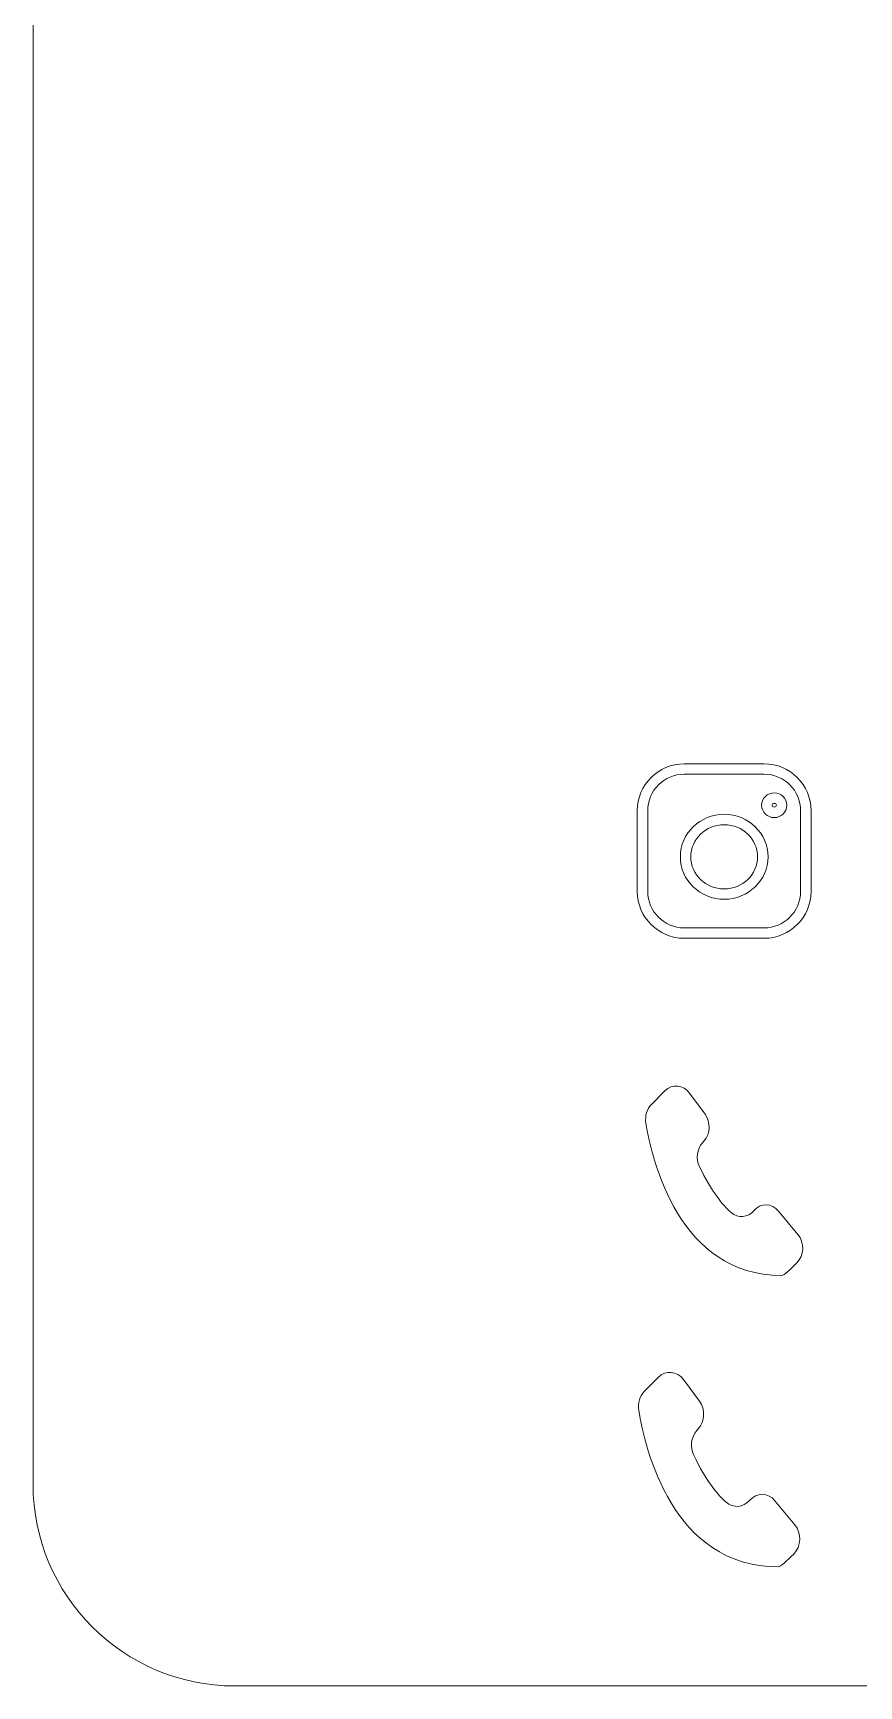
# Model space of a CAD drawing. Header units: millimetres. Extents: x -19.9 to 19.9, y -19.9 to 19.9.
# Drawn here: x -19.9 to -7.67, y -19.9 to 4.58 of the extents above; entities that cross this region are included whole.
import ezdxf

# ---------------------------------------------------------------- set-up
doc = ezdxf.new("R2010")
doc.units = ezdxf.units.MM
doc.header["$MEASUREMENT"] = 0
doc.layers.add('Layer 1', color=7, linetype='Continuous')

msp = doc.modelspace()

# ---------------------------------------------------------------- linework, layer by layer
at = {"layer": 'Layer 1', "color": 250, "lineweight": 18}
msp.add_open_spline([(16.915, 19.9), (16.915, 19.9), (-16.915, 19.9), (-16.915, 19.9), (-18.559, 19.9), (-19.9, 18.559), (-19.9, 16.915), (-19.9, 16.915), (-19.9, -16.915), (-19.9, -16.915), (-19.9, -18.559), (-18.559, -19.9), (-16.915, -19.9), (-16.915, -19.9), (16.915, -19.9), (16.915, -19.9), (18.559, -19.9), (19.9, -18.559), (19.9, -16.915), (19.9, -16.915), (19.9, 16.915), (19.9, 16.915), (19.9, 18.559), (18.559, 19.9), (16.915, 19.9)], degree=3, knots=[0, 0, 0, 0, 0.125, 0.125, 0.125, 0.25, 0.25, 0.25, 0.375, 0.375, 0.375, 0.5, 0.5, 0.5, 0.625, 0.625, 0.625, 0.75, 0.75, 0.75, 0.875, 0.875, 0.875, 1, 1, 1, 1], dxfattribs=at)
at = {"layer": 'Layer 1', "color": 250, "lineweight": 9}
for points, knots in [([(-9.0729, -8.8285), (-9.0729, -8.8285), (-10.2555, -8.8285), (-10.2555, -8.8285), (-10.4472, -8.8285), (-10.6213, -8.7504), (-10.7472, -8.6244), (-10.873, -8.4985), (-10.951, -8.3245), (-10.951, -8.1327), (-10.951, -8.1327), (-10.951, -6.9393), (-10.951, -6.9393), (-10.951, -6.7474), (-10.873, -6.5733), (-10.7472, -6.4475), (-10.6212, -6.3217), (-10.4471, -6.2437), (-10.2555, -6.2437), (-10.2555, -6.2437), (-9.0729, -6.2437), (-9.0729, -6.2437), (-8.8812, -6.2437), (-8.7072, -6.3217), (-8.5813, -6.4475), (-8.4552, -6.5733), (-8.3772, -6.7474), (-8.3772, -6.9393), (-8.3772, -6.9393), (-8.3772, -8.1327), (-8.3772, -8.1327), (-8.3772, -8.3243), (-8.4551, -8.4983), (-8.5811, -8.6243), (-8.7074, -8.7506), (-8.8814, -8.8285), (-9.0729, -8.8285)], [0, 0, 0, 0, 0.0833333, 0.0833333, 0.0833333, 0.1666667, 0.1666667, 0.1666667, 0.25, 0.25, 0.25, 0.3333333, 0.3333333, 0.3333333, 0.4166667, 0.4166667, 0.4166667, 0.5, 0.5, 0.5, 0.5833333, 0.5833333, 0.5833333, 0.6666667, 0.6666667, 0.6666667, 0.75, 0.75, 0.75, 0.8333333, 0.8333333, 0.8333333, 0.9166667, 0.9166667, 0.9166667, 1, 1, 1, 1]), ([(-10.2555, -8.6739), (-10.2555, -8.6739), (-9.0729, -8.6739), (-9.0729, -8.6739), (-8.9233, -8.6739), (-8.7879, -8.6134), (-8.6903, -8.5157), (-8.5923, -8.4178), (-8.5318, -8.2824), (-8.5318, -8.1327), (-8.5318, -8.1327), (-8.5318, -6.9393), (-8.5318, -6.9393), (-8.5318, -6.7899), (-8.5924, -6.6545), (-8.6902, -6.5567), (-8.7879, -6.4588), (-8.9234, -6.3983), (-9.0729, -6.3983), (-9.0729, -6.3983), (-10.2555, -6.3983), (-10.2555, -6.3983), (-10.4051, -6.3983), (-10.5405, -6.4588), (-10.638, -6.5564), (-10.7358, -6.6545), (-10.7964, -6.7899), (-10.7964, -6.9393), (-10.7964, -6.9393), (-10.7964, -8.1327), (-10.7964, -8.1327), (-10.7964, -8.2824), (-10.7358, -8.4179), (-10.638, -8.5158), (-10.5405, -8.6134), (-10.4051, -8.6739), (-10.2555, -8.6739)], [0, 0, 0, 0, 0.0833333, 0.0833333, 0.0833333, 0.1666667, 0.1666667, 0.1666667, 0.25, 0.25, 0.25, 0.3333333, 0.3333333, 0.3333333, 0.4166667, 0.4166667, 0.4166667, 0.5, 0.5, 0.5, 0.5833333, 0.5833333, 0.5833333, 0.6666667, 0.6666667, 0.6666667, 0.75, 0.75, 0.75, 0.8333333, 0.8333333, 0.8333333, 0.9166667, 0.9166667, 0.9166667, 1, 1, 1, 1]), ([(-8.7366, -6.8578), (-8.7366, -6.9085), (-8.7579, -6.9543), (-8.7921, -6.9875), (-8.8258, -7.0202), (-8.8723, -7.0405), (-8.9228, -7.0405), (-8.9733, -7.0405), (-9.0195, -7.0203), (-9.0532, -6.9878), (-9.0877, -6.9545), (-9.1091, -6.9085), (-9.1091, -6.8578), (-9.1091, -6.8071), (-9.0878, -6.7611), (-9.0536, -6.7279), (-9.0197, -6.6952), (-8.9735, -6.6749), (-8.9228, -6.6749), (-8.8722, -6.6749), (-8.8258, -6.6952), (-8.7921, -6.7279), (-8.7579, -6.7612), (-8.7366, -6.8073), (-8.7366, -6.8578)], [0, 0, 0, 0, 0.125, 0.125, 0.125, 0.25, 0.25, 0.25, 0.375, 0.375, 0.375, 0.5, 0.5, 0.5, 0.625, 0.625, 0.625, 0.75, 0.75, 0.75, 0.875, 0.875, 0.875, 1, 1, 1, 1]), ([(-8.8995, -6.8771), (-8.8945, -6.8722), (-8.8912, -6.8652), (-8.8912, -6.8578), (-8.8912, -6.8502), (-8.8945, -6.8432), (-8.8995, -6.8383), (-8.905, -6.833), (-8.9133, -6.8295), (-8.9228, -6.8295), (-8.9322, -6.8295), (-8.9407, -6.833), (-8.9465, -6.8386), (-8.9513, -6.8435), (-8.9545, -6.8504), (-8.9545, -6.8578), (-8.9545, -6.8652), (-8.9513, -6.8721), (-8.9464, -6.8768), (-8.9405, -6.8825), (-8.9322, -6.8859), (-8.9228, -6.8859), (-8.9134, -6.8859), (-8.905, -6.8824), (-8.8995, -6.8771)], [0, 0, 0, 0, 0.125, 0.125, 0.125, 0.25, 0.25, 0.25, 0.375, 0.375, 0.375, 0.5, 0.5, 0.5, 0.625, 0.625, 0.625, 0.75, 0.75, 0.75, 0.875, 0.875, 0.875, 1, 1, 1, 1]), ([(-9.0149, -7.6215), (-9.0149, -7.7956), (-9.0881, -7.9533), (-9.2063, -8.0674), (-9.3237, -8.1807), (-9.4857, -8.2509), (-9.6642, -8.2509), (-9.8425, -8.2509), (-10.0046, -8.1807), (-10.122, -8.0674), (-10.2403, -7.9533), (-10.3135, -7.7955), (-10.3135, -7.6215), (-10.3135, -7.4474), (-10.2403, -7.2895), (-10.1221, -7.1753), (-10.0047, -7.0619), (-9.8425, -6.9916), (-9.6642, -6.9916), (-9.4857, -6.9916), (-9.3237, -7.0618), (-9.2063, -7.1752), (-9.0881, -7.2894), (-9.0149, -7.4475), (-9.0149, -7.6215)], [0, 0, 0, 0, 0.125, 0.125, 0.125, 0.25, 0.25, 0.25, 0.375, 0.375, 0.375, 0.5, 0.5, 0.5, 0.625, 0.625, 0.625, 0.75, 0.75, 0.75, 0.875, 0.875, 0.875, 1, 1, 1, 1]), ([(-9.3131, -7.9564), (-9.2244, -7.8708), (-9.1695, -7.7523), (-9.1695, -7.6215), (-9.1695, -7.4905), (-9.2245, -7.3718), (-9.3131, -7.2862), (-9.4026, -7.1997), (-9.5268, -7.1462), (-9.6642, -7.1462), (-9.8015, -7.1462), (-9.9258, -7.1999), (-10.0153, -7.2863), (-10.1039, -7.3719), (-10.1589, -7.4905), (-10.1589, -7.6215), (-10.1589, -7.7523), (-10.1039, -7.8709), (-10.0152, -7.9564), (-9.9257, -8.0427), (-9.8015, -8.0963), (-9.6642, -8.0963), (-9.5268, -8.0963), (-9.4026, -8.0427), (-9.3131, -7.9564)], [0, 0, 0, 0, 0.125, 0.125, 0.125, 0.25, 0.25, 0.25, 0.375, 0.375, 0.375, 0.5, 0.5, 0.5, 0.625, 0.625, 0.625, 0.75, 0.75, 0.75, 0.875, 0.875, 0.875, 1, 1, 1, 1]), ([(-9.9858, -11.8562), (-9.9858, -11.8562), (-9.9634, -11.831), (-9.9634, -11.831), (-9.868, -11.7232), (-9.8611, -11.5496), (-9.9474, -11.4321), (-9.9474, -11.4321), (-10.1776, -11.1192), (-10.1776, -11.1192), (-10.2704, -10.9931), (-10.4351, -10.9795), (-10.5427, -11.0883), (-10.5427, -11.0883), (-10.7406, -11.2881), (-10.7406, -11.2881), (-10.8088, -11.3571), (-10.8397, -11.4614), (-10.823, -11.5636), (-10.7334, -12.1146), (-10.3331, -13.8213), (-8.812, -13.8213), (-8.7777, -13.8213), (-8.6797, -13.7303), (-8.5873, -13.6356), (-8.4789, -13.525), (-8.4715, -13.3334), (-8.5715, -13.2129), (-8.5715, -13.2129), (-8.8589, -12.867), (-8.8589, -12.867), (-8.9581, -12.7475), (-9.1228, -12.7453), (-9.2249, -12.8626), (-9.2249, -12.8626), (-9.2249, -12.8626), (-9.2249, -12.8626), (-9.3157, -12.9666), (-9.4589, -12.9786), (-9.561, -12.8893), (-9.684, -12.7822), (-9.8509, -12.582), (-10.0295, -12.2103), (-10.0852, -12.0946), (-10.0678, -11.9492), (-9.9858, -11.8562)], [0, 0, 0, 0, 0.0666667, 0.0666667, 0.0666667, 0.1333333, 0.1333333, 0.1333333, 0.2, 0.2, 0.2, 0.2666667, 0.2666667, 0.2666667, 0.3333333, 0.3333333, 0.3333333, 0.4, 0.4, 0.4, 0.4666667, 0.4666667, 0.4666667, 0.5333333, 0.5333333, 0.5333333, 0.6, 0.6, 0.6, 0.6666667, 0.6666667, 0.6666667, 0.7333333, 0.7333333, 0.7333333, 0.8, 0.8, 0.8, 0.8666667, 0.8666667, 0.8666667, 0.9333333, 0.9333333, 0.9333333, 1, 1, 1, 1]), ([(-10.0703, -16.1196), (-10.0703, -16.1196), (-10.0473, -16.0937), (-10.0473, -16.0937), (-9.9494, -15.9831), (-9.9421, -15.8047), (-10.0307, -15.6841), (-10.0307, -15.6841), (-10.2672, -15.3626), (-10.2672, -15.3626), (-10.3623, -15.2335), (-10.5315, -15.2189), (-10.642, -15.3309), (-10.642, -15.3309), (-10.8453, -15.5362), (-10.8453, -15.5362), (-10.9153, -15.6068), (-10.947, -15.714), (-10.9299, -15.819), (-10.8379, -16.3847), (-10.4269, -18.1372), (-8.8651, -18.1372), (-8.8299, -18.1372), (-8.7293, -18.0437), (-8.6342, -17.9463), (-8.523, -17.8327), (-8.5155, -17.6362), (-8.6183, -17.5128), (-8.6183, -17.5128), (-8.9132, -17.1571), (-8.9132, -17.1571), (-9.0151, -17.0344), (-9.1841, -17.0325), (-9.2889, -17.1525), (-9.2889, -17.1525), (-9.2889, -17.1525), (-9.2889, -17.1525), (-9.3822, -17.2595), (-9.5291, -17.2717), (-9.634, -17.1804), (-9.7605, -17.07), (-9.9318, -16.8647), (-10.1154, -16.4832), (-10.1723, -16.3644), (-10.1546, -16.2149), (-10.0703, -16.1196)], [0, 0, 0, 0, 0.0666667, 0.0666667, 0.0666667, 0.1333333, 0.1333333, 0.1333333, 0.2, 0.2, 0.2, 0.2666667, 0.2666667, 0.2666667, 0.3333333, 0.3333333, 0.3333333, 0.4, 0.4, 0.4, 0.4666667, 0.4666667, 0.4666667, 0.5333333, 0.5333333, 0.5333333, 0.6, 0.6, 0.6, 0.6666667, 0.6666667, 0.6666667, 0.7333333, 0.7333333, 0.7333333, 0.8, 0.8, 0.8, 0.8666667, 0.8666667, 0.8666667, 0.9333333, 0.9333333, 0.9333333, 1, 1, 1, 1])]:
    msp.add_open_spline(points, degree=3, knots=knots, dxfattribs=at)

doc.saveas('drawing.dxf')
